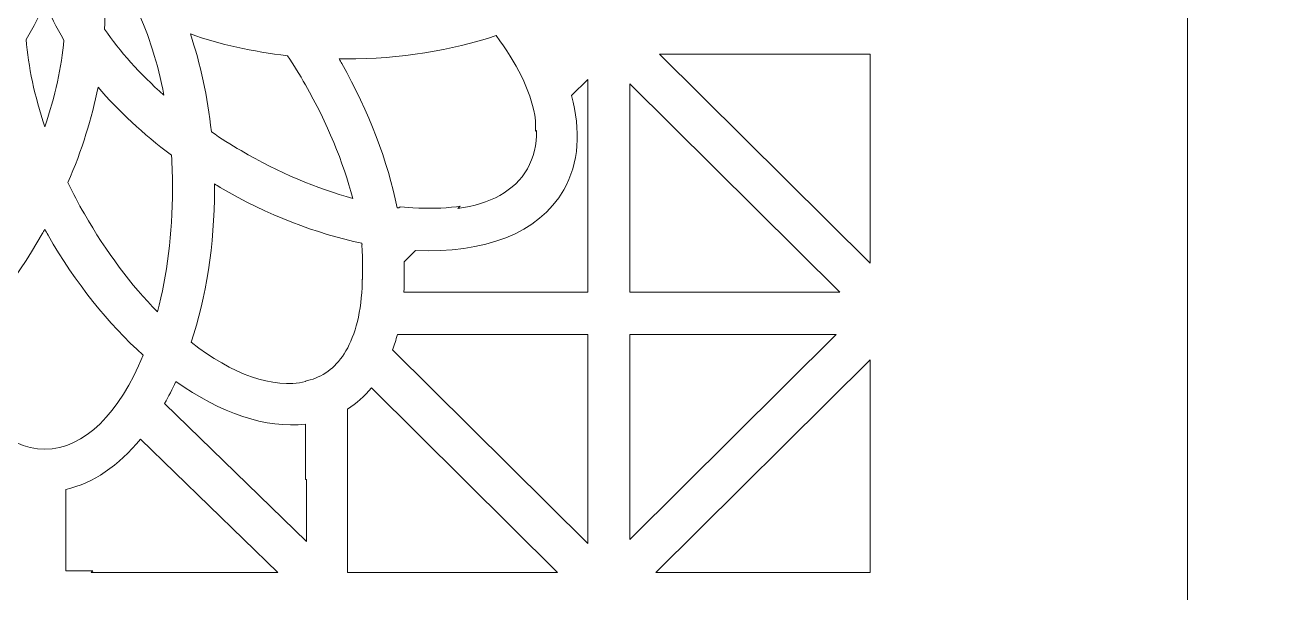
# Model space of a CAD drawing. Header units: millimetres. Extents: x -184 to 140, y -164 to 195.
# Drawn here: x -146.68 to -108.61, y -68.91 to -51.79 of the extents above; entities that cross this region are included whole.
import ezdxf

# ---------------------------------------------------------------- set-up
doc = ezdxf.new("R2010")
doc.units = ezdxf.units.MM
doc.header["$MEASUREMENT"] = 0
doc.layers.add('Layer 1', color=7, linetype='Continuous')

msp = doc.modelspace()

# ---------------------------------------------------------------- linework, layer by layer
at = {"layer": 'Layer 1', "color": 2, "lineweight": 5}
for points, knots in [([(-111.6063, 106.1199), (-111.6063, 106.1199), (-111.6063, 114.5781), (-111.6063, 114.5781), (-111.6063, 114.5781), (-111.6063, 114.5781), (-114.6063, 114.5781), (-114.6063, 114.5781), (-114.6063, 114.5781), (-114.6063, 114.5781), (-114.6063, 122.0774), (-114.6063, 122.0774), (-114.6063, 122.0774), (-114.6063, 122.0774), (-111.6063, 122.0774), (-111.6063, 122.0774), (-111.6063, 122.0774), (-111.6063, 122.0774), (-111.6063, 129.5782), (-111.6063, 129.5782), (-111.6063, 129.5782), (-111.6063, 129.5782), (-119.1071, 129.5782), (-119.1071, 129.5782), (-119.1071, 129.5782), (-119.1071, 129.5782), (-119.1071, 126.5782), (-119.1071, 126.5782), (-119.1071, 126.5782), (-119.1071, 126.5782), (-126.6064, 126.5782), (-126.6064, 126.5782), (-126.6064, 126.5782), (-126.6064, 126.5782), (-126.6064, 129.5782), (-126.6064, 129.5782), (-126.6064, 129.5782), (-126.6064, 129.5782), (-135.6065, 129.5782), (-135.6065, 129.5782), (-135.6065, 129.5782), (-135.6065, 129.5782), (-135.6065, 136.2947), (-135.6065, 136.2947), (-135.6065, 136.2947), (-135.6065, 138.3602), (-137.2917, 140.0458), (-139.3572, 140.0458), (-139.3572, 140.0458), (-139.3572, 140.0458), (-152.8567, 140.0458), (-152.8567, 140.0458), (-152.8567, 140.0458), (-154.9225, 140.0458), (-156.6077, 138.3602), (-156.6077, 136.2947), (-156.6077, 136.2947), (-156.6077, 136.2947), (-156.6077, 129.5782), (-156.6077, 129.5782), (-156.6077, 129.5782), (-156.6077, 129.5782), (-165.6078, 129.5782), (-165.6078, 129.5782), (-165.6078, 129.5782), (-165.6078, 129.5782), (-165.6078, 126.5782), (-165.6078, 126.5782), (-165.6078, 126.5782), (-165.6078, 126.5782), (-173.1068, 126.5782), (-173.1068, 126.5782), (-173.1068, 126.5782), (-173.1068, 126.5782), (-173.1068, 129.5782), (-173.1068, 129.5782), (-173.1068, 129.5782), (-173.1068, 129.5782), (-180.6076, 129.5782), (-180.6076, 129.5782), (-180.6076, 129.5782), (-180.6076, 129.5782), (-180.6076, 122.0774), (-180.6076, 122.0774), (-180.6076, 122.0774), (-180.6076, 122.0774), (-177.6075, 122.0774), (-177.6075, 122.0774), (-177.6075, 122.0774), (-177.6075, 122.0774), (-177.6075, 114.5781), (-177.6075, 114.5781), (-177.6075, 114.5781), (-177.6075, 114.5781), (-180.6076, 114.5781), (-180.6076, 114.5781), (-180.6076, 114.5781), (-180.6076, 114.5781), (-180.6076, 23.8289), (-180.6076, 23.8289), (-180.6076, 23.8289), (-180.6076, 23.8289), (-180.6076, 16.3282), (-180.6076, 16.3282), (-180.6076, 16.3282), (-180.6076, 16.3282), (-177.6075, 16.3282), (-177.6075, 16.3282), (-177.6075, 16.3282), (-177.6075, 16.3282), (-177.6075, 8.8278), (-177.6075, 8.8278), (-177.6075, 8.8278), (-177.6075, 8.8278), (-180.6076, 8.8278), (-180.6076, 8.8278), (-180.6076, 8.8278), (-180.6076, 8.8278), (-180.6076, -110.5738), (-180.6076, -110.5738), (-180.6076, -110.5738), (-180.6076, -110.5738), (-180.6076, -119.4624), (-180.6076, -119.4624), (-180.6076, -119.4624), (-180.6076, -119.4624), (-183.6076, -119.4624), (-183.6076, -119.4624), (-183.6076, -119.4624), (-183.6076, -119.4624), (-183.6076, -123.2132), (-183.6076, -123.2132), (-183.6076, -123.2132), (-183.6076, -123.2132), (-180.6076, -123.2132), (-180.6076, -123.2132), (-180.6076, -123.2132), (-180.6076, -123.2132), (-180.6076, -125.2444), (-180.6076, -125.2444), (-180.6076, -125.2444), (-180.6076, -125.2444), (-111.6063, -125.2444), (-111.6063, -125.2444), (-111.6063, -125.2444), (-111.6063, -125.2444), (-111.6063, -123.2132), (-111.6063, -123.2132), (-111.6063, -123.2132), (-111.6063, -123.2132), (-108.6067, -123.2132), (-108.6067, -123.2132), (-108.6067, -123.2132), (-108.6067, -123.2132), (-108.6067, -119.4624), (-108.6067, -119.4624), (-108.6067, -119.4624), (-108.6067, -119.4624), (-111.6063, -119.4624), (-111.6063, -119.4624), (-111.6063, -119.4624), (-111.6063, -119.4624), (-111.6063, -115.2551), (-111.6063, -115.2551), (-111.6063, -115.2551), (-111.6063, -115.2551), (-111.6063, -110.5738), (-111.6063, -110.5738), (-111.6063, -110.5738), (-111.6063, -110.5738), (-111.6063, 8.8278), (-111.6063, 8.8278), (-111.6063, 8.8278), (-111.6063, 8.8278), (-114.6063, 8.8278), (-114.6063, 8.8278), (-114.6063, 8.8278), (-114.6063, 8.8278), (-114.6063, 16.3282), (-114.6063, 16.3282), (-114.6063, 16.3282), (-114.6063, 16.3282), (-111.6063, 16.3282), (-111.6063, 16.3282), (-111.6063, 16.3282), (-111.6063, 16.3282), (-111.6063, 23.8289), (-111.6063, 23.8289), (-111.6063, 23.8289), (-111.6063, 23.8289), (-111.6063, 106.1199), (-111.6063, 106.1199)], [0, 0, 0, 0, 0.0204082, 0.0204082, 0.0204082, 0.0204082, 0.0408163, 0.0408163, 0.0408163, 0.0408163, 0.0612245, 0.0612245, 0.0612245, 0.0612245, 0.0816327, 0.0816327, 0.0816327, 0.0816327, 0.1020408, 0.1020408, 0.1020408, 0.1020408, 0.122449, 0.122449, 0.122449, 0.122449, 0.1428571, 0.1428571, 0.1428571, 0.1428571, 0.1632653, 0.1632653, 0.1632653, 0.1632653, 0.1836735, 0.1836735, 0.1836735, 0.1836735, 0.2040816, 0.2040816, 0.2040816, 0.2040816, 0.2244898, 0.2244898, 0.2244898, 0.2244898, 0.244898, 0.244898, 0.244898, 0.244898, 0.2653061, 0.2653061, 0.2653061, 0.2653061, 0.2857143, 0.2857143, 0.2857143, 0.2857143, 0.3061224, 0.3061224, 0.3061224, 0.3061224, 0.3265306, 0.3265306, 0.3265306, 0.3265306, 0.3469388, 0.3469388, 0.3469388, 0.3469388, 0.3673469, 0.3673469, 0.3673469, 0.3673469, 0.3877551, 0.3877551, 0.3877551, 0.3877551, 0.4081633, 0.4081633, 0.4081633, 0.4081633, 0.4285714, 0.4285714, 0.4285714, 0.4285714, 0.4489796, 0.4489796, 0.4489796, 0.4489796, 0.4693878, 0.4693878, 0.4693878, 0.4693878, 0.4897959, 0.4897959, 0.4897959, 0.4897959, 0.5102041, 0.5102041, 0.5102041, 0.5102041, 0.5306122, 0.5306122, 0.5306122, 0.5306122, 0.5510204, 0.5510204, 0.5510204, 0.5510204, 0.5714286, 0.5714286, 0.5714286, 0.5714286, 0.5918367, 0.5918367, 0.5918367, 0.5918367, 0.6122449, 0.6122449, 0.6122449, 0.6122449, 0.6326531, 0.6326531, 0.6326531, 0.6326531, 0.6530612, 0.6530612, 0.6530612, 0.6530612, 0.6734694, 0.6734694, 0.6734694, 0.6734694, 0.6938776, 0.6938776, 0.6938776, 0.6938776, 0.7142857, 0.7142857, 0.7142857, 0.7142857, 0.7346939, 0.7346939, 0.7346939, 0.7346939, 0.755102, 0.755102, 0.755102, 0.755102, 0.7755102, 0.7755102, 0.7755102, 0.7755102, 0.7959184, 0.7959184, 0.7959184, 0.7959184, 0.8163265, 0.8163265, 0.8163265, 0.8163265, 0.8367347, 0.8367347, 0.8367347, 0.8367347, 0.8571429, 0.8571429, 0.8571429, 0.8571429, 0.877551, 0.877551, 0.877551, 0.877551, 0.8979592, 0.8979592, 0.8979592, 0.8979592, 0.9183673, 0.9183673, 0.9183673, 0.9183673, 0.9387755, 0.9387755, 0.9387755, 0.9387755, 0.9591837, 0.9591837, 0.9591837, 0.9591837, 1, 1, 1, 1]), ([(-142.498, -53.9007), (-143.2269, -53.2573), (-143.8319, -52.5792), (-144.2852, -51.9107), (-144.2852, -51.9107), (-144.2743, -51.4669), (-144.2951, -51.0425), (-144.3501, -50.6428), (-144.3501, -50.6428), (-144.0344, -50.8965), (-143.6816, -51.1307), (-143.2946, -51.347), (-143.2946, -51.347), (-142.9527, -52.079), (-142.6797, -52.9443), (-142.498, -53.9007)], [0, 0, 0, 0, 0.2, 0.2, 0.2, 0.2, 0.4, 0.4, 0.4, 0.4, 0.6, 0.6, 0.6, 0.6, 1, 1, 1, 1]), ([(-145.5157, -52.2388), (-145.7446, -51.8571), (-145.9348, -51.474), (-146.0822, -51.0965), (-146.0822, -51.0965), (-146.2325, -51.4697), (-146.4241, -51.8486), (-146.6527, -52.2264), (-146.6527, -52.2264), (-146.5906, -53.0354), (-146.4019, -53.9268), (-146.0879, -54.8543), (-146.0879, -54.8543), (-145.7736, -53.9325), (-145.582, -53.0449), (-145.5157, -52.2388)], [0, 0, 0, 0, 0.2, 0.2, 0.2, 0.2, 0.4, 0.4, 0.4, 0.4, 0.6, 0.6, 0.6, 0.6, 1, 1, 1, 1]), ([(-136.7929, -57.0207), (-137.8745, -56.7229), (-139.0281, -56.2407), (-140.1651, -55.5764), (-140.1651, -55.5764), (-140.4748, -55.3944), (-140.7754, -55.2056), (-141.0622, -55.0099), (-141.0622, -55.0099), (-141.1779, -53.949), (-141.3956, -52.9525), (-141.6972, -52.0567), (-141.6972, -52.0567), (-140.81, -52.3683), (-139.8204, -52.593), (-138.7663, -52.7129), (-138.7663, -52.7129), (-138.5801, -52.9937), (-138.3998, -53.2862), (-138.2259, -53.5906), (-138.2259, -53.5906), (-137.5658, -54.7467), (-137.0864, -55.9193), (-136.7929, -57.0207)], [0, 0, 0, 0, 0.1428571, 0.1428571, 0.1428571, 0.1428571, 0.2857143, 0.2857143, 0.2857143, 0.2857143, 0.4285714, 0.4285714, 0.4285714, 0.4285714, 0.5714286, 0.5714286, 0.5714286, 0.5714286, 0.7142857, 0.7142857, 0.7142857, 0.7142857, 1, 1, 1, 1]), ([(-132.4728, -52.1079), (-133.8052, -52.5542), (-135.3571, -52.8106), (-137.0106, -52.8106), (-137.0106, -52.8106), (-137.0783, -52.8106), (-137.1457, -52.8106), (-137.2116, -52.8092), (-137.2116, -52.8092), (-137.1841, -52.8561), (-137.1566, -52.9031), (-137.1305, -52.9496), (-137.1305, -52.9496), (-136.2983, -54.4062), (-135.7413, -55.9017), (-135.4576, -57.2976), (-135.4576, -57.2976), (-135.4396, -57.3004), (-135.4202, -57.3029), (-135.4012, -57.3057), (-135.4012, -57.3057), (-135.4012, -57.3057), (-135.3624, -57.2673), (-135.3624, -57.2673), (-135.3624, -57.2673), (-135.3624, -57.2673), (-134.9835, -57.2976), (-134.9835, -57.2976), (-134.9835, -57.2976), (-134.9835, -57.2976), (-134.8057, -57.3071), (-134.8057, -57.3071), (-134.8057, -57.3071), (-134.8057, -57.3071), (-134.6321, -57.3142), (-134.6321, -57.3142), (-134.6321, -57.3142), (-134.6321, -57.3142), (-134.4624, -57.3153), (-134.4624, -57.3153), (-134.4624, -57.3153), (-134.4624, -57.3153), (-134.2959, -57.3142), (-134.2959, -57.3142), (-134.2959, -57.3142), (-134.2959, -57.3142), (-134.1333, -57.3071), (-134.1333, -57.3071), (-134.1333, -57.3071), (-134.1333, -57.3071), (-133.9749, -57.2976), (-133.9749, -57.2976), (-133.9749, -57.2976), (-133.9749, -57.2976), (-133.819, -57.2839), (-133.819, -57.2839), (-133.819, -57.2839), (-133.819, -57.2839), (-133.6687, -57.2673), (-133.6687, -57.2673), (-133.6687, -57.2673), (-133.6687, -57.2673), (-133.5558, -57.2507), (-133.5558, -57.2507), (-133.5558, -57.2507), (-133.5558, -57.2507), (-133.6288, -57.3237), (-133.6288, -57.3237), (-133.6288, -57.3237), (-132.6559, -57.1914), (-131.909, -56.7931), (-131.5259, -56.1236), (-131.5259, -56.1236), (-131.3305, -55.7803), (-131.2433, -55.3901), (-131.2546, -54.9686), (-131.2546, -54.9686), (-131.2546, -54.9686), (-131.2793, -54.9933), (-131.2793, -54.9933), (-131.2793, -54.9933), (-131.2793, -54.9933), (-131.2779, -54.9065), (-131.2779, -54.9065), (-131.2779, -54.9065), (-131.2779, -54.9065), (-131.2793, -54.8017), (-131.2793, -54.8017), (-131.2793, -54.8017), (-131.2793, -54.8017), (-131.285, -54.6916), (-131.285, -54.6916), (-131.285, -54.6916), (-131.285, -54.6916), (-131.2945, -54.5802), (-131.2945, -54.5802), (-131.2945, -54.5802), (-131.2945, -54.5802), (-131.304, -54.5029), (-131.304, -54.5029), (-131.304, -54.5029), (-131.4406, -53.7547), (-131.8455, -52.9306), (-132.4728, -52.1079)], [0, 0, 0, 0, 0.037037, 0.037037, 0.037037, 0.037037, 0.0740741, 0.0740741, 0.0740741, 0.0740741, 0.1111111, 0.1111111, 0.1111111, 0.1111111, 0.1481481, 0.1481481, 0.1481481, 0.1481481, 0.1851852, 0.1851852, 0.1851852, 0.1851852, 0.2222222, 0.2222222, 0.2222222, 0.2222222, 0.2592593, 0.2592593, 0.2592593, 0.2592593, 0.2962963, 0.2962963, 0.2962963, 0.2962963, 0.3333333, 0.3333333, 0.3333333, 0.3333333, 0.3703704, 0.3703704, 0.3703704, 0.3703704, 0.4074074, 0.4074074, 0.4074074, 0.4074074, 0.4444444, 0.4444444, 0.4444444, 0.4444444, 0.4814815, 0.4814815, 0.4814815, 0.4814815, 0.5185185, 0.5185185, 0.5185185, 0.5185185, 0.5555556, 0.5555556, 0.5555556, 0.5555556, 0.5925926, 0.5925926, 0.5925926, 0.5925926, 0.6296296, 0.6296296, 0.6296296, 0.6296296, 0.6666667, 0.6666667, 0.6666667, 0.6666667, 0.7037037, 0.7037037, 0.7037037, 0.7037037, 0.7407407, 0.7407407, 0.7407407, 0.7407407, 0.7777778, 0.7777778, 0.7777778, 0.7777778, 0.8148148, 0.8148148, 0.8148148, 0.8148148, 0.8518519, 0.8518519, 0.8518519, 0.8518519, 0.8888889, 0.8888889, 0.8888889, 0.8888889, 0.9259259, 0.9259259, 0.9259259, 0.9259259, 1, 1, 1, 1]), ([(-121.1853, -58.9733), (-121.1853, -58.9733), (-121.1853, -52.6688), (-121.1853, -52.6688), (-121.1853, -52.6688), (-121.1853, -52.6688), (-127.542, -52.6688), (-127.542, -52.6688), (-127.542, -52.6688), (-127.542, -52.6688), (-121.1853, -58.9733), (-121.1853, -58.9733)], [0, 0, 0, 0, 0.25, 0.25, 0.25, 0.25, 0.5, 0.5, 0.5, 0.5, 1, 1, 1, 1]), ([(-142.2691, -55.7115), (-143.1235, -55.0748), (-143.8693, -54.3801), (-144.4838, -53.6622), (-144.4838, -53.6622), (-144.6655, -54.5911), (-144.9689, -55.5627), (-145.3947, -56.5395), (-145.3947, -56.5395), (-145.2416, -56.8552), (-145.0761, -57.1706), (-144.8973, -57.4849), (-144.8973, -57.4849), (-144.2397, -58.6343), (-143.4805, -59.6362), (-142.6896, -60.4409), (-142.6896, -60.4409), (-142.3999, -59.3398), (-142.2363, -58.0815), (-142.2363, -56.7448), (-142.2363, -56.7448), (-142.2363, -56.3949), (-142.2472, -56.0505), (-142.2691, -55.7115)], [0, 0, 0, 0, 0.1428571, 0.1428571, 0.1428571, 0.1428571, 0.2857143, 0.2857143, 0.2857143, 0.2857143, 0.4285714, 0.4285714, 0.4285714, 0.4285714, 0.5714286, 0.5714286, 0.5714286, 0.5714286, 0.7142857, 0.7142857, 0.7142857, 0.7142857, 1, 1, 1, 1]), ([(-130.1949, -53.9173), (-129.9081, -54.9619), (-129.9645, -55.9482), (-130.4291, -56.7628), (-130.4291, -56.7628), (-131.183, -58.0815), (-132.8517, -58.6865), (-134.8995, -58.5845), (-134.8995, -58.5845), (-134.8995, -58.5845), (-135.2495, -58.9317), (-135.2495, -58.9317), (-135.2495, -58.9317), (-135.2357, -59.2446), (-135.2371, -59.5505), (-135.2537, -59.844), (-135.2537, -59.844), (-135.2537, -59.844), (-129.7042, -59.844), (-129.7042, -59.844), (-129.7042, -59.844), (-129.7042, -59.844), (-129.7042, -53.4308), (-129.7042, -53.4308), (-129.7042, -53.4308), (-129.7042, -53.4308), (-130.1949, -53.9173), (-130.1949, -53.9173)], [0, 0, 0, 0, 0.125, 0.125, 0.125, 0.125, 0.25, 0.25, 0.25, 0.25, 0.375, 0.375, 0.375, 0.375, 0.5, 0.5, 0.5, 0.5, 0.625, 0.625, 0.625, 0.625, 0.75, 0.75, 0.75, 0.75, 1, 1, 1, 1]), ([(-128.4377, -53.5561), (-128.4377, -53.5561), (-128.4377, -59.844), (-128.4377, -59.844), (-128.4377, -59.844), (-128.4377, -59.844), (-122.0976, -59.844), (-122.0976, -59.844), (-122.0976, -59.844), (-122.0976, -59.844), (-128.4377, -53.5561), (-128.4377, -53.5561)], [0, 0, 0, 0, 0.25, 0.25, 0.25, 0.25, 0.5, 0.5, 0.5, 0.5, 1, 1, 1, 1]), ([(-136.5198, -58.3697), (-137.8953, -58.0829), (-139.3643, -57.5206), (-140.7976, -56.6841), (-140.7976, -56.6841), (-140.8555, -56.6499), (-140.9133, -56.6153), (-140.9712, -56.5808), (-140.9712, -56.5808), (-140.9698, -56.6362), (-140.9698, -56.6898), (-140.9698, -56.7448), (-140.9698, -56.7448), (-140.9698, -58.4276), (-141.2259, -60.0027), (-141.6725, -61.356), (-141.6725, -61.356), (-140.4364, -62.3219), (-139.2003, -62.7752), (-138.222, -62.5395), (-138.222, -62.5395), (-138.222, -62.5395), (-138.222, -62.5272), (-138.222, -62.5272), (-138.222, -62.5272), (-138.222, -62.5272), (-138.1656, -62.5148), (-138.1656, -62.5148), (-138.1656, -62.5148), (-138.1656, -62.5148), (-138.0784, -62.4926), (-138.0784, -62.4926), (-138.0784, -62.4926), (-138.0784, -62.4926), (-137.9959, -62.4665), (-137.9959, -62.4665), (-137.9959, -62.4665), (-137.9959, -62.4665), (-137.9161, -62.4376), (-137.9161, -62.4376), (-137.9161, -62.4376), (-137.9161, -62.4376), (-137.8375, -62.4044), (-137.8375, -62.4044), (-137.8375, -62.4044), (-137.8375, -62.4044), (-137.7602, -62.3674), (-137.7602, -62.3674), (-137.7602, -62.3674), (-137.7602, -62.3674), (-137.6858, -62.3261), (-137.6858, -62.3261), (-137.6858, -62.3261), (-137.6858, -62.3261), (-137.6128, -62.2806), (-137.6128, -62.2806), (-137.6128, -62.2806), (-137.6128, -62.2806), (-137.5425, -62.2323), (-137.5425, -62.2323), (-137.5425, -62.2323), (-137.5425, -62.2323), (-137.4752, -62.1811), (-137.4752, -62.1811), (-137.4752, -62.1811), (-137.4752, -62.1811), (-137.4103, -62.1247), (-137.4103, -62.1247), (-137.4103, -62.1247), (-137.4103, -62.1247), (-137.3468, -62.0654), (-137.3468, -62.0654), (-137.3468, -62.0654), (-137.3468, -62.0654), (-137.2847, -62.0023), (-137.2847, -62.0023), (-137.2847, -62.0023), (-137.2847, -62.0023), (-137.2243, -61.9345), (-137.2243, -61.9345), (-137.2243, -61.9345), (-137.2243, -61.9345), (-137.1665, -61.8615), (-137.1665, -61.8615), (-137.1665, -61.8615), (-137.1665, -61.8615), (-137.1097, -61.7842), (-137.1097, -61.7842), (-137.1097, -61.7842), (-137.1097, -61.7842), (-137.0547, -61.7017), (-137.0547, -61.7017), (-137.0547, -61.7017), (-137.0547, -61.7017), (-137.0024, -61.6149), (-137.0024, -61.6149), (-137.0024, -61.6149), (-137.0024, -61.6149), (-136.9499, -61.5225), (-136.9499, -61.5225), (-136.9499, -61.5225), (-136.9499, -61.5225), (-136.9019, -61.4248), (-136.9019, -61.4248), (-136.9019, -61.4248), (-136.9019, -61.4248), (-136.855, -61.3228), (-136.855, -61.3228), (-136.855, -61.3228), (-136.855, -61.3228), (-136.8095, -61.2152), (-136.8095, -61.2152), (-136.8095, -61.2152), (-136.8095, -61.2152), (-136.7682, -61.1009), (-136.7682, -61.1009), (-136.7682, -61.1009), (-136.7682, -61.1009), (-136.728, -60.9838), (-136.728, -60.9838), (-136.728, -60.9838), (-136.728, -60.9838), (-136.6924, -60.8596), (-136.6924, -60.8596), (-136.6924, -60.8596), (-136.6924, -60.8596), (-136.6578, -60.7316), (-136.6578, -60.7316), (-136.6578, -60.7316), (-136.6578, -60.7316), (-136.6274, -60.5979), (-136.6274, -60.5979), (-136.6274, -60.5979), (-136.6274, -60.5979), (-136.5999, -60.4603), (-136.5999, -60.4603), (-136.5999, -60.4603), (-136.5999, -60.4603), (-136.5752, -60.3181), (-136.5752, -60.3181), (-136.5752, -60.3181), (-136.5752, -60.3181), (-136.5544, -60.1706), (-136.5544, -60.1706), (-136.5544, -60.1706), (-136.5544, -60.1706), (-136.5378, -60.0193), (-136.5378, -60.0193), (-136.5378, -60.0193), (-136.5378, -60.0193), (-136.5241, -59.8634), (-136.5241, -59.8634), (-136.5241, -59.8634), (-136.5241, -59.8634), (-136.5146, -59.7036), (-136.5146, -59.7036), (-136.5146, -59.7036), (-136.5146, -59.7036), (-136.5075, -59.5395), (-136.5075, -59.5395), (-136.5075, -59.5395), (-136.5075, -59.5395), (-136.5075, -59.4623), (-136.5075, -59.4623), (-136.5075, -59.4623), (-136.5075, -59.4623), (-136.5061, -59.4499), (-136.5061, -59.4499), (-136.5061, -59.4499), (-136.5061, -59.4499), (-136.5008, -59.2859), (-136.5008, -59.2859), (-136.5008, -59.2859), (-136.5008, -59.2859), (-136.498, -59.1179), (-136.498, -59.1179), (-136.498, -59.1179), (-136.498, -59.1179), (-136.4994, -58.9469), (-136.4994, -58.9469), (-136.4994, -58.9469), (-136.4994, -58.9469), (-136.505, -58.7733), (-136.505, -58.7733), (-136.505, -58.7733), (-136.505, -58.7733), (-136.5146, -58.5955), (-136.5146, -58.5955), (-136.5146, -58.5955), (-136.5146, -58.5955), (-136.5269, -58.4219), (-136.5269, -58.4219), (-136.5269, -58.4219), (-136.5269, -58.4219), (-136.516, -58.411), (-136.516, -58.411), (-136.516, -58.411), (-136.5174, -58.3972), (-136.5188, -58.3835), (-136.5198, -58.3697)], [0, 0, 0, 0, 0.0196078, 0.0196078, 0.0196078, 0.0196078, 0.0392157, 0.0392157, 0.0392157, 0.0392157, 0.0588235, 0.0588235, 0.0588235, 0.0588235, 0.0784314, 0.0784314, 0.0784314, 0.0784314, 0.0980392, 0.0980392, 0.0980392, 0.0980392, 0.1176471, 0.1176471, 0.1176471, 0.1176471, 0.1372549, 0.1372549, 0.1372549, 0.1372549, 0.1568627, 0.1568627, 0.1568627, 0.1568627, 0.1764706, 0.1764706, 0.1764706, 0.1764706, 0.1960784, 0.1960784, 0.1960784, 0.1960784, 0.2156863, 0.2156863, 0.2156863, 0.2156863, 0.2352941, 0.2352941, 0.2352941, 0.2352941, 0.254902, 0.254902, 0.254902, 0.254902, 0.2745098, 0.2745098, 0.2745098, 0.2745098, 0.2941176, 0.2941176, 0.2941176, 0.2941176, 0.3137255, 0.3137255, 0.3137255, 0.3137255, 0.3333333, 0.3333333, 0.3333333, 0.3333333, 0.3529412, 0.3529412, 0.3529412, 0.3529412, 0.372549, 0.372549, 0.372549, 0.372549, 0.3921569, 0.3921569, 0.3921569, 0.3921569, 0.4117647, 0.4117647, 0.4117647, 0.4117647, 0.4313725, 0.4313725, 0.4313725, 0.4313725, 0.4509804, 0.4509804, 0.4509804, 0.4509804, 0.4705882, 0.4705882, 0.4705882, 0.4705882, 0.4901961, 0.4901961, 0.4901961, 0.4901961, 0.5098039, 0.5098039, 0.5098039, 0.5098039, 0.5294118, 0.5294118, 0.5294118, 0.5294118, 0.5490196, 0.5490196, 0.5490196, 0.5490196, 0.5686275, 0.5686275, 0.5686275, 0.5686275, 0.5882353, 0.5882353, 0.5882353, 0.5882353, 0.6078431, 0.6078431, 0.6078431, 0.6078431, 0.627451, 0.627451, 0.627451, 0.627451, 0.6470588, 0.6470588, 0.6470588, 0.6470588, 0.6666667, 0.6666667, 0.6666667, 0.6666667, 0.6862745, 0.6862745, 0.6862745, 0.6862745, 0.7058824, 0.7058824, 0.7058824, 0.7058824, 0.7254902, 0.7254902, 0.7254902, 0.7254902, 0.745098, 0.745098, 0.745098, 0.745098, 0.7647059, 0.7647059, 0.7647059, 0.7647059, 0.7843137, 0.7843137, 0.7843137, 0.7843137, 0.8039216, 0.8039216, 0.8039216, 0.8039216, 0.8235294, 0.8235294, 0.8235294, 0.8235294, 0.8431373, 0.8431373, 0.8431373, 0.8431373, 0.8627451, 0.8627451, 0.8627451, 0.8627451, 0.8823529, 0.8823529, 0.8823529, 0.8823529, 0.9019608, 0.9019608, 0.9019608, 0.9019608, 0.9215686, 0.9215686, 0.9215686, 0.9215686, 0.9411765, 0.9411765, 0.9411765, 0.9411765, 0.9607843, 0.9607843, 0.9607843, 0.9607843, 1, 1, 1, 1]), ([(-143.1221, -61.7472), (-144.1709, -60.8032), (-145.1657, -59.5727), (-145.9926, -58.1242), (-145.9926, -58.1242), (-146.0258, -58.0649), (-146.059, -58.0071), (-146.0918, -57.9478), (-146.0918, -57.9478), (-146.1182, -57.9947), (-146.1457, -58.0416), (-146.1718, -58.09), (-146.1718, -58.09), (-147.004, -59.5466), (-148.0045, -60.7813), (-149.06, -61.7278), (-149.06, -61.7278), (-148.3531, -63.4712), (-147.2838, -64.5832), (-146.0865, -64.5832), (-146.0865, -64.5832), (-144.8944, -64.5832), (-143.829, -63.4793), (-143.1221, -61.7472)], [0, 0, 0, 0, 0.1428571, 0.1428571, 0.1428571, 0.1428571, 0.2857143, 0.2857143, 0.2857143, 0.2857143, 0.4285714, 0.4285714, 0.4285714, 0.4285714, 0.5714286, 0.5714286, 0.5714286, 0.5714286, 0.7142857, 0.7142857, 0.7142857, 0.7142857, 1, 1, 1, 1]), ([(-135.4506, -61.1242), (-135.4919, -61.284), (-135.5416, -61.4385), (-135.5952, -61.5874), (-135.5952, -61.5874), (-135.5952, -61.5874), (-129.7042, -67.4301), (-129.7042, -67.4301), (-129.7042, -67.4301), (-129.7042, -67.4301), (-129.7042, -61.1242), (-129.7042, -61.1242), (-129.7042, -61.1242), (-129.7042, -61.1242), (-135.4506, -61.1242), (-135.4506, -61.1242)], [0, 0, 0, 0, 0.2, 0.2, 0.2, 0.2, 0.4, 0.4, 0.4, 0.4, 0.6, 0.6, 0.6, 0.6, 1, 1, 1, 1]), ([(-128.4377, -61.1242), (-128.4377, -61.1242), (-128.4377, -67.3049), (-128.4377, -67.3049), (-128.4377, -67.3049), (-128.4377, -67.3049), (-122.2062, -61.1242), (-122.2062, -61.1242), (-122.2062, -61.1242), (-122.2062, -61.1242), (-128.4377, -61.1242), (-128.4377, -61.1242)], [0, 0, 0, 0, 0.25, 0.25, 0.25, 0.25, 0.5, 0.5, 0.5, 0.5, 1, 1, 1, 1]), ([(-121.1853, -68.2997), (-121.1853, -68.2997), (-121.1853, -61.8876), (-121.1853, -61.8876), (-121.1853, -61.8876), (-121.1853, -61.8876), (-127.6496, -68.2997), (-127.6496, -68.2997), (-127.6496, -68.2997), (-127.6496, -68.2997), (-121.1853, -68.2997), (-121.1853, -68.2997)], [0, 0, 0, 0, 0.25, 0.25, 0.25, 0.25, 0.5, 0.5, 0.5, 0.5, 1, 1, 1, 1]), ([(-138.222, -63.8226), (-139.4084, -63.9686), (-140.7878, -63.4973), (-142.1368, -62.5395), (-142.1368, -62.5395), (-142.243, -62.771), (-142.3573, -62.9943), (-142.4772, -63.2066), (-142.4772, -63.2066), (-142.4772, -63.2066), (-138.197, -67.3627), (-138.197, -67.3627), (-138.197, -67.3627), (-138.197, -67.3627), (-138.197, -65.4969), (-138.197, -65.4969), (-138.197, -65.4969), (-138.197, -65.4969), (-138.222, -65.4969), (-138.222, -65.4969), (-138.222, -65.4969), (-138.222, -65.4969), (-138.222, -63.8226), (-138.222, -63.8226)], [0, 0, 0, 0, 0.1428571, 0.1428571, 0.1428571, 0.1428571, 0.2857143, 0.2857143, 0.2857143, 0.2857143, 0.4285714, 0.4285714, 0.4285714, 0.4285714, 0.5714286, 0.5714286, 0.5714286, 0.5714286, 0.7142857, 0.7142857, 0.7142857, 0.7142857, 1, 1, 1, 1]), ([(-136.2334, -62.7297), (-136.4415, -62.9847), (-136.6825, -63.201), (-136.9555, -63.3746), (-136.9555, -63.3746), (-136.9555, -63.3746), (-136.9555, -68.2997), (-136.9555, -68.2997), (-136.9555, -68.2997), (-136.9555, -68.2997), (-130.6179, -68.2997), (-130.6179, -68.2997), (-130.6179, -68.2997), (-130.6179, -68.2997), (-136.2334, -62.7297), (-136.2334, -62.7297)], [0, 0, 0, 0, 0.2, 0.2, 0.2, 0.2, 0.4, 0.4, 0.4, 0.4, 0.6, 0.6, 0.6, 0.6, 1, 1, 1, 1]), ([(-143.2022, -64.2773), (-143.8594, -65.0778), (-144.6284, -65.614), (-145.4578, -65.796), (-145.4578, -65.796), (-145.4578, -65.796), (-145.4578, -68.2489), (-145.4578, -68.2489), (-145.4578, -68.2489), (-145.4578, -68.2489), (-144.645, -68.2489), (-144.645, -68.2489), (-144.645, -68.2489), (-144.645, -68.2489), (-144.6944, -68.2997), (-144.6944, -68.2997), (-144.6944, -68.2997), (-144.6944, -68.2997), (-139.0613, -68.2997), (-139.0613, -68.2997), (-139.0613, -68.2997), (-139.0613, -68.2997), (-143.2022, -64.2773), (-143.2022, -64.2773)], [0, 0, 0, 0, 0.1428571, 0.1428571, 0.1428571, 0.1428571, 0.2857143, 0.2857143, 0.2857143, 0.2857143, 0.4285714, 0.4285714, 0.4285714, 0.4285714, 0.5714286, 0.5714286, 0.5714286, 0.5714286, 0.7142857, 0.7142857, 0.7142857, 0.7142857, 1, 1, 1, 1])]:
    msp.add_open_spline(points, degree=3, knots=knots, dxfattribs=at)
at = {"layer": 'Layer 1', "color": 250, "lineweight": 15}
for points, knots in [([(-111.6063, 106.1199), (-111.6063, 106.1199), (-111.6063, 114.5781), (-111.6063, 114.5781), (-111.6063, 114.5781), (-111.6063, 114.5781), (-114.6063, 114.5781), (-114.6063, 114.5781), (-114.6063, 114.5781), (-114.6063, 114.5781), (-114.6063, 122.0774), (-114.6063, 122.0774), (-114.6063, 122.0774), (-114.6063, 122.0774), (-111.6063, 122.0774), (-111.6063, 122.0774), (-111.6063, 122.0774), (-111.6063, 122.0774), (-111.6063, 129.5782), (-111.6063, 129.5782), (-111.6063, 129.5782), (-111.6063, 129.5782), (-119.1071, 129.5782), (-119.1071, 129.5782), (-119.1071, 129.5782), (-119.1071, 129.5782), (-119.1071, 126.5782), (-119.1071, 126.5782), (-119.1071, 126.5782), (-119.1071, 126.5782), (-126.6064, 126.5782), (-126.6064, 126.5782), (-126.6064, 126.5782), (-126.6064, 126.5782), (-126.6064, 129.5782), (-126.6064, 129.5782), (-126.6064, 129.5782), (-126.6064, 129.5782), (-135.6065, 129.5782), (-135.6065, 129.5782), (-135.6065, 129.5782), (-135.6065, 129.5782), (-135.6065, 136.2947), (-135.6065, 136.2947), (-135.6065, 136.2947), (-135.6065, 138.3602), (-137.2917, 140.0458), (-139.3572, 140.0458), (-139.3572, 140.0458), (-139.3572, 140.0458), (-152.8567, 140.0458), (-152.8567, 140.0458), (-152.8567, 140.0458), (-154.9225, 140.0458), (-156.6077, 138.3602), (-156.6077, 136.2947), (-156.6077, 136.2947), (-156.6077, 136.2947), (-156.6077, 129.5782), (-156.6077, 129.5782), (-156.6077, 129.5782), (-156.6077, 129.5782), (-165.6078, 129.5782), (-165.6078, 129.5782), (-165.6078, 129.5782), (-165.6078, 129.5782), (-165.6078, 126.5782), (-165.6078, 126.5782), (-165.6078, 126.5782), (-165.6078, 126.5782), (-173.1068, 126.5782), (-173.1068, 126.5782), (-173.1068, 126.5782), (-173.1068, 126.5782), (-173.1068, 129.5782), (-173.1068, 129.5782), (-173.1068, 129.5782), (-173.1068, 129.5782), (-180.6076, 129.5782), (-180.6076, 129.5782), (-180.6076, 129.5782), (-180.6076, 129.5782), (-180.6076, 122.0774), (-180.6076, 122.0774), (-180.6076, 122.0774), (-180.6076, 122.0774), (-177.6075, 122.0774), (-177.6075, 122.0774), (-177.6075, 122.0774), (-177.6075, 122.0774), (-177.6075, 114.5781), (-177.6075, 114.5781), (-177.6075, 114.5781), (-177.6075, 114.5781), (-180.6076, 114.5781), (-180.6076, 114.5781), (-180.6076, 114.5781), (-180.6076, 114.5781), (-180.6076, 23.8289), (-180.6076, 23.8289), (-180.6076, 23.8289), (-180.6076, 23.8289), (-180.6076, 16.3282), (-180.6076, 16.3282), (-180.6076, 16.3282), (-180.6076, 16.3282), (-177.6075, 16.3282), (-177.6075, 16.3282), (-177.6075, 16.3282), (-177.6075, 16.3282), (-177.6075, 8.8278), (-177.6075, 8.8278), (-177.6075, 8.8278), (-177.6075, 8.8278), (-180.6076, 8.8278), (-180.6076, 8.8278), (-180.6076, 8.8278), (-180.6076, 8.8278), (-180.6076, -110.5738), (-180.6076, -110.5738), (-180.6076, -110.5738), (-180.6076, -110.5738), (-180.6076, -119.4624), (-180.6076, -119.4624), (-180.6076, -119.4624), (-180.6076, -119.4624), (-183.6076, -119.4624), (-183.6076, -119.4624), (-183.6076, -119.4624), (-183.6076, -119.4624), (-183.6076, -123.2132), (-183.6076, -123.2132), (-183.6076, -123.2132), (-183.6076, -123.2132), (-180.6076, -123.2132), (-180.6076, -123.2132), (-180.6076, -123.2132), (-180.6076, -123.2132), (-180.6076, -125.2444), (-180.6076, -125.2444), (-180.6076, -125.2444), (-180.6076, -125.2444), (-111.6063, -125.2444), (-111.6063, -125.2444), (-111.6063, -125.2444), (-111.6063, -125.2444), (-111.6063, -123.2132), (-111.6063, -123.2132), (-111.6063, -123.2132), (-111.6063, -123.2132), (-108.6067, -123.2132), (-108.6067, -123.2132), (-108.6067, -123.2132), (-108.6067, -123.2132), (-108.6067, -119.4624), (-108.6067, -119.4624), (-108.6067, -119.4624), (-108.6067, -119.4624), (-111.6063, -119.4624), (-111.6063, -119.4624), (-111.6063, -119.4624), (-111.6063, -119.4624), (-111.6063, -115.2551), (-111.6063, -115.2551), (-111.6063, -115.2551), (-111.6063, -115.2551), (-111.6063, -110.5738), (-111.6063, -110.5738), (-111.6063, -110.5738), (-111.6063, -110.5738), (-111.6063, 8.8278), (-111.6063, 8.8278), (-111.6063, 8.8278), (-111.6063, 8.8278), (-114.6063, 8.8278), (-114.6063, 8.8278), (-114.6063, 8.8278), (-114.6063, 8.8278), (-114.6063, 16.3282), (-114.6063, 16.3282), (-114.6063, 16.3282), (-114.6063, 16.3282), (-111.6063, 16.3282), (-111.6063, 16.3282), (-111.6063, 16.3282), (-111.6063, 16.3282), (-111.6063, 23.8289), (-111.6063, 23.8289), (-111.6063, 23.8289), (-111.6063, 23.8289), (-111.6063, 106.1199), (-111.6063, 106.1199)], [0, 0, 0, 0, 0.0204082, 0.0204082, 0.0204082, 0.0204082, 0.0408163, 0.0408163, 0.0408163, 0.0408163, 0.0612245, 0.0612245, 0.0612245, 0.0612245, 0.0816327, 0.0816327, 0.0816327, 0.0816327, 0.1020408, 0.1020408, 0.1020408, 0.1020408, 0.122449, 0.122449, 0.122449, 0.122449, 0.1428571, 0.1428571, 0.1428571, 0.1428571, 0.1632653, 0.1632653, 0.1632653, 0.1632653, 0.1836735, 0.1836735, 0.1836735, 0.1836735, 0.2040816, 0.2040816, 0.2040816, 0.2040816, 0.2244898, 0.2244898, 0.2244898, 0.2244898, 0.244898, 0.244898, 0.244898, 0.244898, 0.2653061, 0.2653061, 0.2653061, 0.2653061, 0.2857143, 0.2857143, 0.2857143, 0.2857143, 0.3061224, 0.3061224, 0.3061224, 0.3061224, 0.3265306, 0.3265306, 0.3265306, 0.3265306, 0.3469388, 0.3469388, 0.3469388, 0.3469388, 0.3673469, 0.3673469, 0.3673469, 0.3673469, 0.3877551, 0.3877551, 0.3877551, 0.3877551, 0.4081633, 0.4081633, 0.4081633, 0.4081633, 0.4285714, 0.4285714, 0.4285714, 0.4285714, 0.4489796, 0.4489796, 0.4489796, 0.4489796, 0.4693878, 0.4693878, 0.4693878, 0.4693878, 0.4897959, 0.4897959, 0.4897959, 0.4897959, 0.5102041, 0.5102041, 0.5102041, 0.5102041, 0.5306122, 0.5306122, 0.5306122, 0.5306122, 0.5510204, 0.5510204, 0.5510204, 0.5510204, 0.5714286, 0.5714286, 0.5714286, 0.5714286, 0.5918367, 0.5918367, 0.5918367, 0.5918367, 0.6122449, 0.6122449, 0.6122449, 0.6122449, 0.6326531, 0.6326531, 0.6326531, 0.6326531, 0.6530612, 0.6530612, 0.6530612, 0.6530612, 0.6734694, 0.6734694, 0.6734694, 0.6734694, 0.6938776, 0.6938776, 0.6938776, 0.6938776, 0.7142857, 0.7142857, 0.7142857, 0.7142857, 0.7346939, 0.7346939, 0.7346939, 0.7346939, 0.755102, 0.755102, 0.755102, 0.755102, 0.7755102, 0.7755102, 0.7755102, 0.7755102, 0.7959184, 0.7959184, 0.7959184, 0.7959184, 0.8163265, 0.8163265, 0.8163265, 0.8163265, 0.8367347, 0.8367347, 0.8367347, 0.8367347, 0.8571429, 0.8571429, 0.8571429, 0.8571429, 0.877551, 0.877551, 0.877551, 0.877551, 0.8979592, 0.8979592, 0.8979592, 0.8979592, 0.9183673, 0.9183673, 0.9183673, 0.9183673, 0.9387755, 0.9387755, 0.9387755, 0.9387755, 0.9591837, 0.9591837, 0.9591837, 0.9591837, 1, 1, 1, 1]), ([(-142.498, -53.9007), (-143.2269, -53.2573), (-143.8319, -52.5792), (-144.2852, -51.9107), (-144.2852, -51.9107), (-144.2743, -51.4669), (-144.2951, -51.0425), (-144.3501, -50.6428), (-144.3501, -50.6428), (-144.0344, -50.8965), (-143.6816, -51.1307), (-143.2946, -51.347), (-143.2946, -51.347), (-142.9527, -52.079), (-142.6797, -52.9443), (-142.498, -53.9007)], [0, 0, 0, 0, 0.2, 0.2, 0.2, 0.2, 0.4, 0.4, 0.4, 0.4, 0.6, 0.6, 0.6, 0.6, 1, 1, 1, 1]), ([(-145.5157, -52.2388), (-145.7446, -51.8571), (-145.9348, -51.474), (-146.0822, -51.0965), (-146.0822, -51.0965), (-146.2325, -51.4697), (-146.4241, -51.8486), (-146.6527, -52.2264), (-146.6527, -52.2264), (-146.5906, -53.0354), (-146.4019, -53.9268), (-146.0879, -54.8543), (-146.0879, -54.8543), (-145.7736, -53.9325), (-145.582, -53.0449), (-145.5157, -52.2388)], [0, 0, 0, 0, 0.2, 0.2, 0.2, 0.2, 0.4, 0.4, 0.4, 0.4, 0.6, 0.6, 0.6, 0.6, 1, 1, 1, 1]), ([(-136.7929, -57.0207), (-137.8745, -56.7229), (-139.0281, -56.2407), (-140.1651, -55.5764), (-140.1651, -55.5764), (-140.4748, -55.3944), (-140.7754, -55.2056), (-141.0622, -55.0099), (-141.0622, -55.0099), (-141.1779, -53.949), (-141.3956, -52.9525), (-141.6972, -52.0567), (-141.6972, -52.0567), (-140.81, -52.3683), (-139.8204, -52.593), (-138.7663, -52.7129), (-138.7663, -52.7129), (-138.5801, -52.9937), (-138.3998, -53.2862), (-138.2259, -53.5906), (-138.2259, -53.5906), (-137.5658, -54.7467), (-137.0864, -55.9193), (-136.7929, -57.0207)], [0, 0, 0, 0, 0.1428571, 0.1428571, 0.1428571, 0.1428571, 0.2857143, 0.2857143, 0.2857143, 0.2857143, 0.4285714, 0.4285714, 0.4285714, 0.4285714, 0.5714286, 0.5714286, 0.5714286, 0.5714286, 0.7142857, 0.7142857, 0.7142857, 0.7142857, 1, 1, 1, 1]), ([(-132.4728, -52.1079), (-133.8052, -52.5542), (-135.3571, -52.8106), (-137.0106, -52.8106), (-137.0106, -52.8106), (-137.0783, -52.8106), (-137.1457, -52.8106), (-137.2116, -52.8092), (-137.2116, -52.8092), (-137.1841, -52.8561), (-137.1566, -52.9031), (-137.1305, -52.9496), (-137.1305, -52.9496), (-136.2983, -54.4062), (-135.7413, -55.9017), (-135.4576, -57.2976), (-135.4576, -57.2976), (-135.4396, -57.3004), (-135.4202, -57.3029), (-135.4012, -57.3057), (-135.4012, -57.3057), (-135.4012, -57.3057), (-135.3624, -57.2673), (-135.3624, -57.2673), (-135.3624, -57.2673), (-135.3624, -57.2673), (-134.9835, -57.2976), (-134.9835, -57.2976), (-134.9835, -57.2976), (-134.9835, -57.2976), (-134.8057, -57.3071), (-134.8057, -57.3071), (-134.8057, -57.3071), (-134.8057, -57.3071), (-134.6321, -57.3142), (-134.6321, -57.3142), (-134.6321, -57.3142), (-134.6321, -57.3142), (-134.4624, -57.3153), (-134.4624, -57.3153), (-134.4624, -57.3153), (-134.4624, -57.3153), (-134.2959, -57.3142), (-134.2959, -57.3142), (-134.2959, -57.3142), (-134.2959, -57.3142), (-134.1333, -57.3071), (-134.1333, -57.3071), (-134.1333, -57.3071), (-134.1333, -57.3071), (-133.9749, -57.2976), (-133.9749, -57.2976), (-133.9749, -57.2976), (-133.9749, -57.2976), (-133.819, -57.2839), (-133.819, -57.2839), (-133.819, -57.2839), (-133.819, -57.2839), (-133.6687, -57.2673), (-133.6687, -57.2673), (-133.6687, -57.2673), (-133.6687, -57.2673), (-133.5558, -57.2507), (-133.5558, -57.2507), (-133.5558, -57.2507), (-133.5558, -57.2507), (-133.6288, -57.3237), (-133.6288, -57.3237), (-133.6288, -57.3237), (-132.6559, -57.1914), (-131.909, -56.7931), (-131.5259, -56.1236), (-131.5259, -56.1236), (-131.3305, -55.7803), (-131.2433, -55.3901), (-131.2546, -54.9686), (-131.2546, -54.9686), (-131.2546, -54.9686), (-131.2793, -54.9933), (-131.2793, -54.9933), (-131.2793, -54.9933), (-131.2793, -54.9933), (-131.2779, -54.9065), (-131.2779, -54.9065), (-131.2779, -54.9065), (-131.2779, -54.9065), (-131.2793, -54.8017), (-131.2793, -54.8017), (-131.2793, -54.8017), (-131.2793, -54.8017), (-131.285, -54.6916), (-131.285, -54.6916), (-131.285, -54.6916), (-131.285, -54.6916), (-131.2945, -54.5802), (-131.2945, -54.5802), (-131.2945, -54.5802), (-131.2945, -54.5802), (-131.304, -54.5029), (-131.304, -54.5029), (-131.304, -54.5029), (-131.4406, -53.7547), (-131.8455, -52.9306), (-132.4728, -52.1079)], [0, 0, 0, 0, 0.037037, 0.037037, 0.037037, 0.037037, 0.0740741, 0.0740741, 0.0740741, 0.0740741, 0.1111111, 0.1111111, 0.1111111, 0.1111111, 0.1481481, 0.1481481, 0.1481481, 0.1481481, 0.1851852, 0.1851852, 0.1851852, 0.1851852, 0.2222222, 0.2222222, 0.2222222, 0.2222222, 0.2592593, 0.2592593, 0.2592593, 0.2592593, 0.2962963, 0.2962963, 0.2962963, 0.2962963, 0.3333333, 0.3333333, 0.3333333, 0.3333333, 0.3703704, 0.3703704, 0.3703704, 0.3703704, 0.4074074, 0.4074074, 0.4074074, 0.4074074, 0.4444444, 0.4444444, 0.4444444, 0.4444444, 0.4814815, 0.4814815, 0.4814815, 0.4814815, 0.5185185, 0.5185185, 0.5185185, 0.5185185, 0.5555556, 0.5555556, 0.5555556, 0.5555556, 0.5925926, 0.5925926, 0.5925926, 0.5925926, 0.6296296, 0.6296296, 0.6296296, 0.6296296, 0.6666667, 0.6666667, 0.6666667, 0.6666667, 0.7037037, 0.7037037, 0.7037037, 0.7037037, 0.7407407, 0.7407407, 0.7407407, 0.7407407, 0.7777778, 0.7777778, 0.7777778, 0.7777778, 0.8148148, 0.8148148, 0.8148148, 0.8148148, 0.8518519, 0.8518519, 0.8518519, 0.8518519, 0.8888889, 0.8888889, 0.8888889, 0.8888889, 0.9259259, 0.9259259, 0.9259259, 0.9259259, 1, 1, 1, 1]), ([(-121.1853, -58.9733), (-121.1853, -58.9733), (-121.1853, -52.6688), (-121.1853, -52.6688), (-121.1853, -52.6688), (-121.1853, -52.6688), (-127.542, -52.6688), (-127.542, -52.6688), (-127.542, -52.6688), (-127.542, -52.6688), (-121.1853, -58.9733), (-121.1853, -58.9733)], [0, 0, 0, 0, 0.25, 0.25, 0.25, 0.25, 0.5, 0.5, 0.5, 0.5, 1, 1, 1, 1]), ([(-142.2691, -55.7115), (-143.1235, -55.0748), (-143.8693, -54.3801), (-144.4838, -53.6622), (-144.4838, -53.6622), (-144.6655, -54.5911), (-144.9689, -55.5627), (-145.3947, -56.5395), (-145.3947, -56.5395), (-145.2416, -56.8552), (-145.0761, -57.1706), (-144.8973, -57.4849), (-144.8973, -57.4849), (-144.2397, -58.6343), (-143.4805, -59.6362), (-142.6896, -60.4409), (-142.6896, -60.4409), (-142.3999, -59.3398), (-142.2363, -58.0815), (-142.2363, -56.7448), (-142.2363, -56.7448), (-142.2363, -56.3949), (-142.2472, -56.0505), (-142.2691, -55.7115)], [0, 0, 0, 0, 0.1428571, 0.1428571, 0.1428571, 0.1428571, 0.2857143, 0.2857143, 0.2857143, 0.2857143, 0.4285714, 0.4285714, 0.4285714, 0.4285714, 0.5714286, 0.5714286, 0.5714286, 0.5714286, 0.7142857, 0.7142857, 0.7142857, 0.7142857, 1, 1, 1, 1]), ([(-130.1949, -53.9173), (-129.9081, -54.9619), (-129.9645, -55.9482), (-130.4291, -56.7628), (-130.4291, -56.7628), (-131.183, -58.0815), (-132.8517, -58.6865), (-134.8995, -58.5845), (-134.8995, -58.5845), (-134.8995, -58.5845), (-135.2495, -58.9317), (-135.2495, -58.9317), (-135.2495, -58.9317), (-135.2357, -59.2446), (-135.2371, -59.5505), (-135.2537, -59.844), (-135.2537, -59.844), (-135.2537, -59.844), (-129.7042, -59.844), (-129.7042, -59.844), (-129.7042, -59.844), (-129.7042, -59.844), (-129.7042, -53.4308), (-129.7042, -53.4308), (-129.7042, -53.4308), (-129.7042, -53.4308), (-130.1949, -53.9173), (-130.1949, -53.9173)], [0, 0, 0, 0, 0.125, 0.125, 0.125, 0.125, 0.25, 0.25, 0.25, 0.25, 0.375, 0.375, 0.375, 0.375, 0.5, 0.5, 0.5, 0.5, 0.625, 0.625, 0.625, 0.625, 0.75, 0.75, 0.75, 0.75, 1, 1, 1, 1]), ([(-128.4377, -53.5561), (-128.4377, -53.5561), (-128.4377, -59.844), (-128.4377, -59.844), (-128.4377, -59.844), (-128.4377, -59.844), (-122.0976, -59.844), (-122.0976, -59.844), (-122.0976, -59.844), (-122.0976, -59.844), (-128.4377, -53.5561), (-128.4377, -53.5561)], [0, 0, 0, 0, 0.25, 0.25, 0.25, 0.25, 0.5, 0.5, 0.5, 0.5, 1, 1, 1, 1]), ([(-136.5198, -58.3697), (-137.8953, -58.0829), (-139.3643, -57.5206), (-140.7976, -56.6841), (-140.7976, -56.6841), (-140.8555, -56.6499), (-140.9133, -56.6153), (-140.9712, -56.5808), (-140.9712, -56.5808), (-140.9698, -56.6362), (-140.9698, -56.6898), (-140.9698, -56.7448), (-140.9698, -56.7448), (-140.9698, -58.4276), (-141.2259, -60.0027), (-141.6725, -61.356), (-141.6725, -61.356), (-140.4364, -62.3219), (-139.2003, -62.7752), (-138.222, -62.5395), (-138.222, -62.5395), (-138.222, -62.5395), (-138.222, -62.5272), (-138.222, -62.5272), (-138.222, -62.5272), (-138.222, -62.5272), (-138.1656, -62.5148), (-138.1656, -62.5148), (-138.1656, -62.5148), (-138.1656, -62.5148), (-138.0784, -62.4926), (-138.0784, -62.4926), (-138.0784, -62.4926), (-138.0784, -62.4926), (-137.9959, -62.4665), (-137.9959, -62.4665), (-137.9959, -62.4665), (-137.9959, -62.4665), (-137.9161, -62.4376), (-137.9161, -62.4376), (-137.9161, -62.4376), (-137.9161, -62.4376), (-137.8375, -62.4044), (-137.8375, -62.4044), (-137.8375, -62.4044), (-137.8375, -62.4044), (-137.7602, -62.3674), (-137.7602, -62.3674), (-137.7602, -62.3674), (-137.7602, -62.3674), (-137.6858, -62.3261), (-137.6858, -62.3261), (-137.6858, -62.3261), (-137.6858, -62.3261), (-137.6128, -62.2806), (-137.6128, -62.2806), (-137.6128, -62.2806), (-137.6128, -62.2806), (-137.5425, -62.2323), (-137.5425, -62.2323), (-137.5425, -62.2323), (-137.5425, -62.2323), (-137.4752, -62.1811), (-137.4752, -62.1811), (-137.4752, -62.1811), (-137.4752, -62.1811), (-137.4103, -62.1247), (-137.4103, -62.1247), (-137.4103, -62.1247), (-137.4103, -62.1247), (-137.3468, -62.0654), (-137.3468, -62.0654), (-137.3468, -62.0654), (-137.3468, -62.0654), (-137.2847, -62.0023), (-137.2847, -62.0023), (-137.2847, -62.0023), (-137.2847, -62.0023), (-137.2243, -61.9345), (-137.2243, -61.9345), (-137.2243, -61.9345), (-137.2243, -61.9345), (-137.1665, -61.8615), (-137.1665, -61.8615), (-137.1665, -61.8615), (-137.1665, -61.8615), (-137.1097, -61.7842), (-137.1097, -61.7842), (-137.1097, -61.7842), (-137.1097, -61.7842), (-137.0547, -61.7017), (-137.0547, -61.7017), (-137.0547, -61.7017), (-137.0547, -61.7017), (-137.0024, -61.6149), (-137.0024, -61.6149), (-137.0024, -61.6149), (-137.0024, -61.6149), (-136.9499, -61.5225), (-136.9499, -61.5225), (-136.9499, -61.5225), (-136.9499, -61.5225), (-136.9019, -61.4248), (-136.9019, -61.4248), (-136.9019, -61.4248), (-136.9019, -61.4248), (-136.855, -61.3228), (-136.855, -61.3228), (-136.855, -61.3228), (-136.855, -61.3228), (-136.8095, -61.2152), (-136.8095, -61.2152), (-136.8095, -61.2152), (-136.8095, -61.2152), (-136.7682, -61.1009), (-136.7682, -61.1009), (-136.7682, -61.1009), (-136.7682, -61.1009), (-136.728, -60.9838), (-136.728, -60.9838), (-136.728, -60.9838), (-136.728, -60.9838), (-136.6924, -60.8596), (-136.6924, -60.8596), (-136.6924, -60.8596), (-136.6924, -60.8596), (-136.6578, -60.7316), (-136.6578, -60.7316), (-136.6578, -60.7316), (-136.6578, -60.7316), (-136.6274, -60.5979), (-136.6274, -60.5979), (-136.6274, -60.5979), (-136.6274, -60.5979), (-136.5999, -60.4603), (-136.5999, -60.4603), (-136.5999, -60.4603), (-136.5999, -60.4603), (-136.5752, -60.3181), (-136.5752, -60.3181), (-136.5752, -60.3181), (-136.5752, -60.3181), (-136.5544, -60.1706), (-136.5544, -60.1706), (-136.5544, -60.1706), (-136.5544, -60.1706), (-136.5378, -60.0193), (-136.5378, -60.0193), (-136.5378, -60.0193), (-136.5378, -60.0193), (-136.5241, -59.8634), (-136.5241, -59.8634), (-136.5241, -59.8634), (-136.5241, -59.8634), (-136.5146, -59.7036), (-136.5146, -59.7036), (-136.5146, -59.7036), (-136.5146, -59.7036), (-136.5075, -59.5395), (-136.5075, -59.5395), (-136.5075, -59.5395), (-136.5075, -59.5395), (-136.5075, -59.4623), (-136.5075, -59.4623), (-136.5075, -59.4623), (-136.5075, -59.4623), (-136.5061, -59.4499), (-136.5061, -59.4499), (-136.5061, -59.4499), (-136.5061, -59.4499), (-136.5008, -59.2859), (-136.5008, -59.2859), (-136.5008, -59.2859), (-136.5008, -59.2859), (-136.498, -59.1179), (-136.498, -59.1179), (-136.498, -59.1179), (-136.498, -59.1179), (-136.4994, -58.9469), (-136.4994, -58.9469), (-136.4994, -58.9469), (-136.4994, -58.9469), (-136.505, -58.7733), (-136.505, -58.7733), (-136.505, -58.7733), (-136.505, -58.7733), (-136.5146, -58.5955), (-136.5146, -58.5955), (-136.5146, -58.5955), (-136.5146, -58.5955), (-136.5269, -58.4219), (-136.5269, -58.4219), (-136.5269, -58.4219), (-136.5269, -58.4219), (-136.516, -58.411), (-136.516, -58.411), (-136.516, -58.411), (-136.5174, -58.3972), (-136.5188, -58.3835), (-136.5198, -58.3697)], [0, 0, 0, 0, 0.0196078, 0.0196078, 0.0196078, 0.0196078, 0.0392157, 0.0392157, 0.0392157, 0.0392157, 0.0588235, 0.0588235, 0.0588235, 0.0588235, 0.0784314, 0.0784314, 0.0784314, 0.0784314, 0.0980392, 0.0980392, 0.0980392, 0.0980392, 0.1176471, 0.1176471, 0.1176471, 0.1176471, 0.1372549, 0.1372549, 0.1372549, 0.1372549, 0.1568627, 0.1568627, 0.1568627, 0.1568627, 0.1764706, 0.1764706, 0.1764706, 0.1764706, 0.1960784, 0.1960784, 0.1960784, 0.1960784, 0.2156863, 0.2156863, 0.2156863, 0.2156863, 0.2352941, 0.2352941, 0.2352941, 0.2352941, 0.254902, 0.254902, 0.254902, 0.254902, 0.2745098, 0.2745098, 0.2745098, 0.2745098, 0.2941176, 0.2941176, 0.2941176, 0.2941176, 0.3137255, 0.3137255, 0.3137255, 0.3137255, 0.3333333, 0.3333333, 0.3333333, 0.3333333, 0.3529412, 0.3529412, 0.3529412, 0.3529412, 0.372549, 0.372549, 0.372549, 0.372549, 0.3921569, 0.3921569, 0.3921569, 0.3921569, 0.4117647, 0.4117647, 0.4117647, 0.4117647, 0.4313725, 0.4313725, 0.4313725, 0.4313725, 0.4509804, 0.4509804, 0.4509804, 0.4509804, 0.4705882, 0.4705882, 0.4705882, 0.4705882, 0.4901961, 0.4901961, 0.4901961, 0.4901961, 0.5098039, 0.5098039, 0.5098039, 0.5098039, 0.5294118, 0.5294118, 0.5294118, 0.5294118, 0.5490196, 0.5490196, 0.5490196, 0.5490196, 0.5686275, 0.5686275, 0.5686275, 0.5686275, 0.5882353, 0.5882353, 0.5882353, 0.5882353, 0.6078431, 0.6078431, 0.6078431, 0.6078431, 0.627451, 0.627451, 0.627451, 0.627451, 0.6470588, 0.6470588, 0.6470588, 0.6470588, 0.6666667, 0.6666667, 0.6666667, 0.6666667, 0.6862745, 0.6862745, 0.6862745, 0.6862745, 0.7058824, 0.7058824, 0.7058824, 0.7058824, 0.7254902, 0.7254902, 0.7254902, 0.7254902, 0.745098, 0.745098, 0.745098, 0.745098, 0.7647059, 0.7647059, 0.7647059, 0.7647059, 0.7843137, 0.7843137, 0.7843137, 0.7843137, 0.8039216, 0.8039216, 0.8039216, 0.8039216, 0.8235294, 0.8235294, 0.8235294, 0.8235294, 0.8431373, 0.8431373, 0.8431373, 0.8431373, 0.8627451, 0.8627451, 0.8627451, 0.8627451, 0.8823529, 0.8823529, 0.8823529, 0.8823529, 0.9019608, 0.9019608, 0.9019608, 0.9019608, 0.9215686, 0.9215686, 0.9215686, 0.9215686, 0.9411765, 0.9411765, 0.9411765, 0.9411765, 0.9607843, 0.9607843, 0.9607843, 0.9607843, 1, 1, 1, 1]), ([(-143.1221, -61.7472), (-144.1709, -60.8032), (-145.1657, -59.5727), (-145.9926, -58.1242), (-145.9926, -58.1242), (-146.0258, -58.0649), (-146.059, -58.0071), (-146.0918, -57.9478), (-146.0918, -57.9478), (-146.1182, -57.9947), (-146.1457, -58.0416), (-146.1718, -58.09), (-146.1718, -58.09), (-147.004, -59.5466), (-148.0045, -60.7813), (-149.06, -61.7278), (-149.06, -61.7278), (-148.3531, -63.4712), (-147.2838, -64.5832), (-146.0865, -64.5832), (-146.0865, -64.5832), (-144.8944, -64.5832), (-143.829, -63.4793), (-143.1221, -61.7472)], [0, 0, 0, 0, 0.1428571, 0.1428571, 0.1428571, 0.1428571, 0.2857143, 0.2857143, 0.2857143, 0.2857143, 0.4285714, 0.4285714, 0.4285714, 0.4285714, 0.5714286, 0.5714286, 0.5714286, 0.5714286, 0.7142857, 0.7142857, 0.7142857, 0.7142857, 1, 1, 1, 1]), ([(-135.4506, -61.1242), (-135.4919, -61.284), (-135.5416, -61.4385), (-135.5952, -61.5874), (-135.5952, -61.5874), (-135.5952, -61.5874), (-129.7042, -67.4301), (-129.7042, -67.4301), (-129.7042, -67.4301), (-129.7042, -67.4301), (-129.7042, -61.1242), (-129.7042, -61.1242), (-129.7042, -61.1242), (-129.7042, -61.1242), (-135.4506, -61.1242), (-135.4506, -61.1242)], [0, 0, 0, 0, 0.2, 0.2, 0.2, 0.2, 0.4, 0.4, 0.4, 0.4, 0.6, 0.6, 0.6, 0.6, 1, 1, 1, 1]), ([(-128.4377, -61.1242), (-128.4377, -61.1242), (-128.4377, -67.3049), (-128.4377, -67.3049), (-128.4377, -67.3049), (-128.4377, -67.3049), (-122.2062, -61.1242), (-122.2062, -61.1242), (-122.2062, -61.1242), (-122.2062, -61.1242), (-128.4377, -61.1242), (-128.4377, -61.1242)], [0, 0, 0, 0, 0.25, 0.25, 0.25, 0.25, 0.5, 0.5, 0.5, 0.5, 1, 1, 1, 1]), ([(-121.1853, -68.2997), (-121.1853, -68.2997), (-121.1853, -61.8876), (-121.1853, -61.8876), (-121.1853, -61.8876), (-121.1853, -61.8876), (-127.6496, -68.2997), (-127.6496, -68.2997), (-127.6496, -68.2997), (-127.6496, -68.2997), (-121.1853, -68.2997), (-121.1853, -68.2997)], [0, 0, 0, 0, 0.25, 0.25, 0.25, 0.25, 0.5, 0.5, 0.5, 0.5, 1, 1, 1, 1]), ([(-138.222, -63.8226), (-139.4084, -63.9686), (-140.7878, -63.4973), (-142.1368, -62.5395), (-142.1368, -62.5395), (-142.243, -62.771), (-142.3573, -62.9943), (-142.4772, -63.2066), (-142.4772, -63.2066), (-142.4772, -63.2066), (-138.197, -67.3627), (-138.197, -67.3627), (-138.197, -67.3627), (-138.197, -67.3627), (-138.197, -65.4969), (-138.197, -65.4969), (-138.197, -65.4969), (-138.197, -65.4969), (-138.222, -65.4969), (-138.222, -65.4969), (-138.222, -65.4969), (-138.222, -65.4969), (-138.222, -63.8226), (-138.222, -63.8226)], [0, 0, 0, 0, 0.1428571, 0.1428571, 0.1428571, 0.1428571, 0.2857143, 0.2857143, 0.2857143, 0.2857143, 0.4285714, 0.4285714, 0.4285714, 0.4285714, 0.5714286, 0.5714286, 0.5714286, 0.5714286, 0.7142857, 0.7142857, 0.7142857, 0.7142857, 1, 1, 1, 1]), ([(-136.2334, -62.7297), (-136.4415, -62.9847), (-136.6825, -63.201), (-136.9555, -63.3746), (-136.9555, -63.3746), (-136.9555, -63.3746), (-136.9555, -68.2997), (-136.9555, -68.2997), (-136.9555, -68.2997), (-136.9555, -68.2997), (-130.6179, -68.2997), (-130.6179, -68.2997), (-130.6179, -68.2997), (-130.6179, -68.2997), (-136.2334, -62.7297), (-136.2334, -62.7297)], [0, 0, 0, 0, 0.2, 0.2, 0.2, 0.2, 0.4, 0.4, 0.4, 0.4, 0.6, 0.6, 0.6, 0.6, 1, 1, 1, 1]), ([(-143.2022, -64.2773), (-143.8594, -65.0778), (-144.6284, -65.614), (-145.4578, -65.796), (-145.4578, -65.796), (-145.4578, -65.796), (-145.4578, -68.2489), (-145.4578, -68.2489), (-145.4578, -68.2489), (-145.4578, -68.2489), (-144.645, -68.2489), (-144.645, -68.2489), (-144.645, -68.2489), (-144.645, -68.2489), (-144.6944, -68.2997), (-144.6944, -68.2997), (-144.6944, -68.2997), (-144.6944, -68.2997), (-139.0613, -68.2997), (-139.0613, -68.2997), (-139.0613, -68.2997), (-139.0613, -68.2997), (-143.2022, -64.2773), (-143.2022, -64.2773)], [0, 0, 0, 0, 0.1428571, 0.1428571, 0.1428571, 0.1428571, 0.2857143, 0.2857143, 0.2857143, 0.2857143, 0.4285714, 0.4285714, 0.4285714, 0.4285714, 0.5714286, 0.5714286, 0.5714286, 0.5714286, 0.7142857, 0.7142857, 0.7142857, 0.7142857, 1, 1, 1, 1])]:
    msp.add_open_spline(points, degree=3, knots=knots, dxfattribs=at)

doc.saveas('drawing.dxf')
